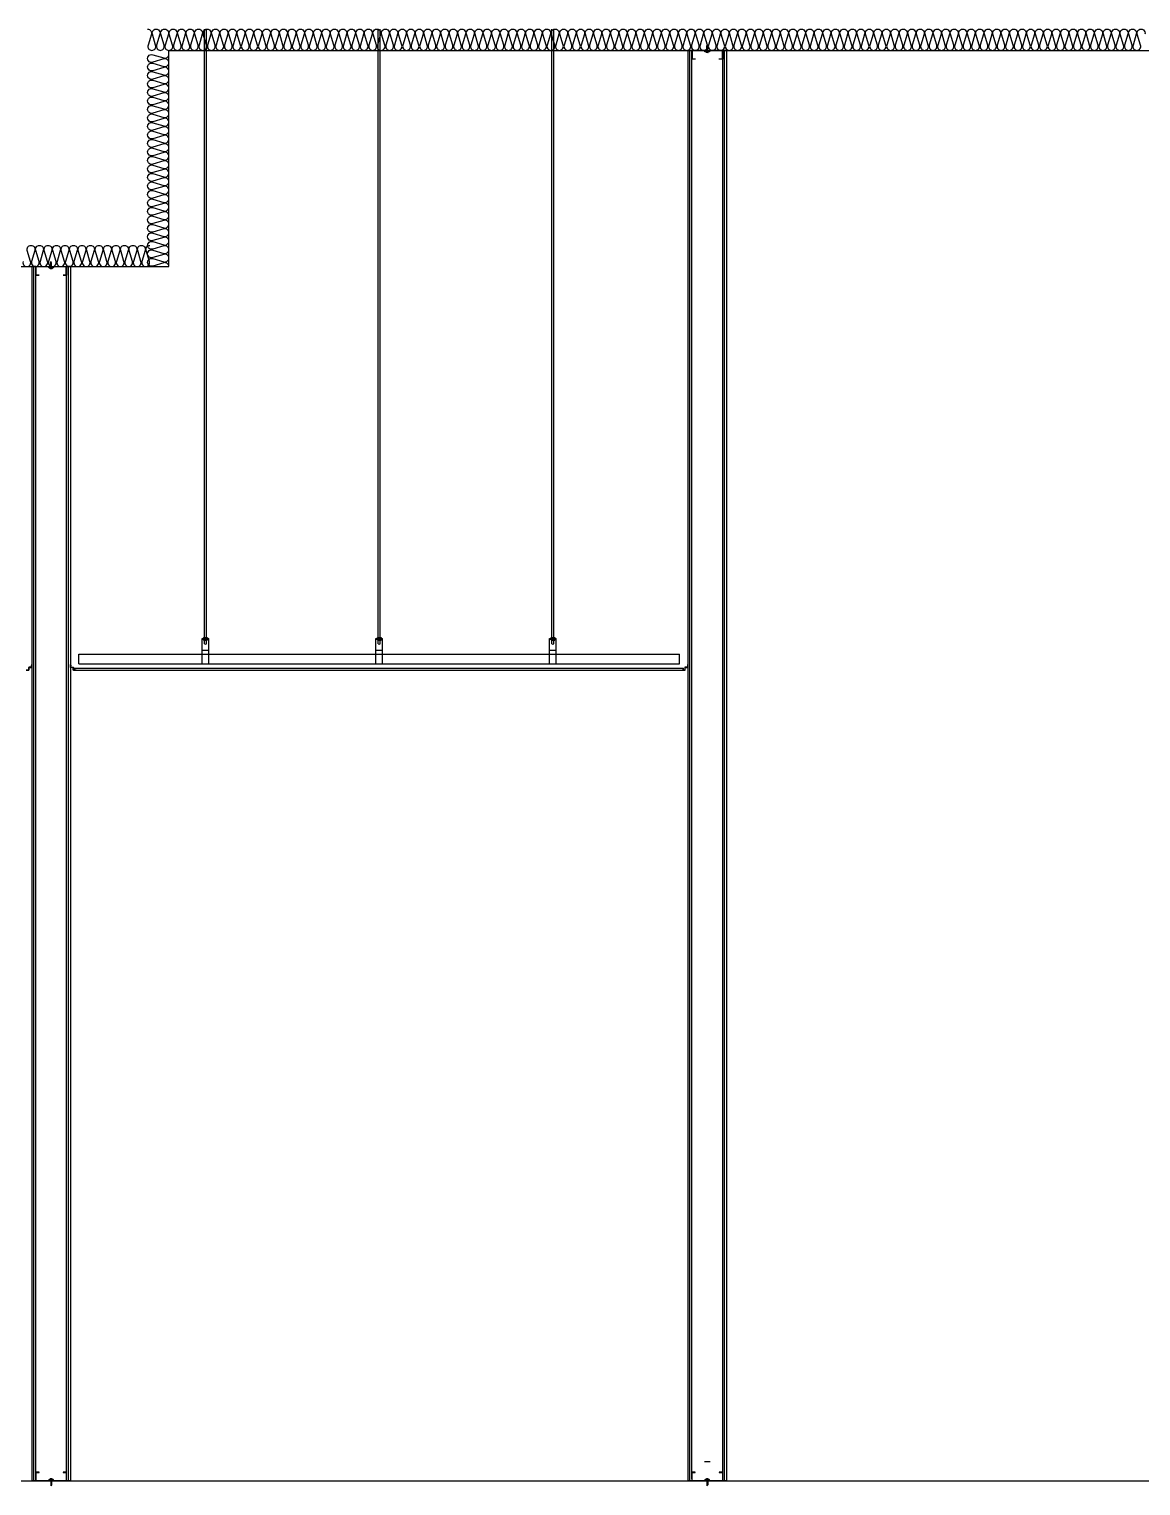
# Model space of a CAD drawing. Header units: millimetres. Extents: x 19868 to 801382, y -4805 to 85279.
# Drawn here: x 769274 to 775035, y 67153 to 74699 of the extents above; entities that cross this region are included whole.
import ezdxf

# ---------------------------------------------------------------- set-up
doc = ezdxf.new("R2010")
doc.units = ezdxf.units.MM
doc.header["$LTSCALE"] = 250
for name, color, linetype in [('8입면선', 8, 'Continuous'), ('A-CEIL', 8, 'Continuous'), ('A-CEIL_EL', 8, 'Continuous'), ('A-FIN', 6, 'Continuous'), ('A-WALL-D', 7, 'Continuous'), ('GAGAM-DT', 7, 'Continuous'), ('ISL', 251, 'Continuous'), ('MO-S', 3, 'Continuous'), ('입면', 7, 'Continuous')]:
    doc.layers.add(name, color=color, linetype=linetype)
doc.layers.add('CK', color=221, linetype='Continuous', plot=False)

# ---------------------------------------------------------------- blocks, each defined once
blk = doc.blocks.new('*U115')
at = {"layer": '8입면선', "color": 8}
for p, q in [((3316397.6, 472011.4), (3316397.6, 478301.4)), ((3316577.6, 472011.4), (3316577.6, 478301.4))]:
    blk.add_line(p, q, dxfattribs=at)
at = {"layer": 'A-WALL-D'}
for p, q in [((3316387.6, 478301.4), (3316387.6, 472011.4)), ((3316407.6, 478301.4), (3316387.6, 478301.4)), ((3316407.6, 472021.4), (3316407.6, 478301.4)), ((3316567.6, 472021.4), (3316567.6, 478301.4)), ((3316587.6, 478301.4), (3316567.6, 478301.4)), ((3316587.6, 478301.4), (3316587.6, 472011.4)), ((3316407.6, 472011.4), (3316387.6, 472011.4)), ((3316587.6, 472011.4), (3316567.6, 472011.4))]:
    blk.add_line(p, q, dxfattribs=at)
at = {"layer": 'CK', "linetype": 'Continuous'}
blk.add_line((3316472.9, 472011.4), (3316502.3, 472011.4), dxfattribs=at)
at = {"layer": 'GAGAM-DT', "color": 8}
for p, q in [((3316485.3, 478295.6), (3316485.3, 478327)), ((3316490.3, 478321.5), (3316485.3, 478327)), ((3316490.3, 478295.6), (3316490.3, 478321.5)), ((3316492.7, 478295.6), (3316482.8, 478295.6)), ((3316482.8, 478295.6), (3316482.8, 478292.1)), ((3316491.2, 478290.6), (3316484.3, 478290.6)), ((3316485.3, 478295.6), (3316485.3, 478290.6)), ((3316490.3, 478295.6), (3316490.3, 478290.6)), ((3316492.7, 478295.6), (3316492.7, 478292.1)), ((3316482.8, 472017.2), (3316482.8, 472020.7)), ((3316492.7, 472017.2), (3316482.8, 472017.2)), ((3316491.2, 472022.2), (3316484.3, 472022.2)), ((3316485.3, 472017.2), (3316485.3, 472022.2)), ((3316485.3, 472017.2), (3316485.3, 471985.8)), ((3316490.3, 471991.3), (3316485.3, 471985.8)), ((3316490.3, 472017.2), (3316490.3, 472022.2)), ((3316490.3, 472017.2), (3316490.3, 471991.3)), ((3316492.7, 472017.2), (3316492.7, 472020.7))]:
    blk.add_line(p, q, dxfattribs=at)
for centre, start, end in [((3316484.3, 478292.1), 180, 270), ((3316491.2, 478292.1), 270, 0), ((3316484.3, 472020.7), 90, 180), ((3316491.2, 472020.7), 0, 90)]:
    blk.add_arc(centre, 1.51, start, end, dxfattribs=at)
at = {"layer": '입면', "color": 6}
for p, q in [((3316407.6, 478256.4), (3316407.6, 478301.4)), ((3316407.6, 478301.4), (3316472.9, 478301.4)), ((3316425.4, 478256.4), (3316407.6, 478256.4)), ((3316472.4, 478300.2), (3316408.8, 478300.2)), ((3316408.8, 478300.2), (3316408.8, 478257.6)), ((3316408.8, 478257.6), (3316425.4, 478257.6)), ((3316425.4, 478257.6), (3316425.4, 478256.4)), ((3316477.4, 478294.4), (3316472.4, 478300.2)), ((3316472.9, 478301.4), (3316477.9, 478295.6)), ((3316497.8, 478294.4), (3316477.4, 478294.4)), ((3316477.9, 478295.6), (3316497.3, 478295.6)), ((3316497.3, 478295.6), (3316502.3, 478301.4)), ((3316502.8, 478300.2), (3316497.8, 478294.4)), ((3316502.3, 478301.4), (3316567.6, 478301.4)), ((3316566.4, 478300.2), (3316502.8, 478300.2)), ((3316549.8, 478256.4), (3316549.8, 478257.6)), ((3316549.8, 478257.6), (3316566.4, 478257.6)), ((3316567.6, 478256.4), (3316549.8, 478256.4)), ((3316566.4, 478257.6), (3316566.4, 478300.2)), ((3316567.6, 478301.4), (3316567.6, 478256.4)), ((3316425.4, 472056.4), (3316407.6, 472056.4)), ((3316407.6, 472056.4), (3316407.6, 472011.4)), ((3316408.8, 472012.6), (3316408.8, 472055.2)), ((3316408.8, 472055.2), (3316425.4, 472055.2)), ((3316425.4, 472055.2), (3316425.4, 472056.4)), ((3316567.6, 472056.4), (3316549.8, 472056.4)), ((3316549.8, 472056.4), (3316549.8, 472055.2)), ((3316549.8, 472055.2), (3316566.4, 472055.2)), ((3316566.4, 472055.2), (3316566.4, 472012.6)), ((3316567.6, 472011.4), (3316567.6, 472056.4)), ((3316407.6, 472011.4), (3316472.9, 472011.4)), ((3316472.4, 472012.6), (3316408.8, 472012.6)), ((3316477.4, 472018.5), (3316472.4, 472012.6)), ((3316472.9, 472011.4), (3316477.9, 472017.3)), ((3316497.8, 472018.5), (3316477.4, 472018.5)), ((3316477.9, 472017.3), (3316497.3, 472017.3)), ((3316497.3, 472017.3), (3316502.3, 472011.4)), ((3316502.8, 472012.6), (3316497.8, 472018.5)), ((3316502.3, 472011.4), (3316567.6, 472011.4)), ((3316566.4, 472012.6), (3316502.8, 472012.6))]:
    blk.add_line(p, q, dxfattribs=at)
blk = doc.blocks.new('*U175')
at = {"layer": '8입면선', "color": 8}
for p, q in [((3316397.6, 471911.4), (3316397.6, 479321.4)), ((3316577.6, 471911.4), (3316577.6, 479321.4))]:
    blk.add_line(p, q, dxfattribs=at)
at = {"layer": 'A-WALL-D'}
for p, q in [((3316387.6, 479321.4), (3316387.6, 471911.4)), ((3316407.6, 479321.4), (3316387.6, 479321.4)), ((3316407.6, 471921.4), (3316407.6, 479321.4)), ((3316567.6, 471921.4), (3316567.6, 479321.4)), ((3316587.6, 479321.4), (3316567.6, 479321.4)), ((3316587.6, 479321.4), (3316587.6, 471911.4)), ((3316407.6, 471911.4), (3316387.6, 471911.4)), ((3316587.6, 471911.4), (3316567.6, 471911.4))]:
    blk.add_line(p, q, dxfattribs=at)
at = {"layer": 'CK', "linetype": 'Continuous'}
blk.add_line((3316472.9, 472011.4), (3316502.3, 472011.4), dxfattribs=at)
at = {"layer": 'GAGAM-DT', "color": 8}
for p, q in [((3316492.7, 479315.6), (3316482.8, 479315.6)), ((3316482.8, 479315.6), (3316482.8, 479312.1)), ((3316491.2, 479310.6), (3316484.3, 479310.6)), ((3316485.3, 479315.6), (3316485.3, 479347)), ((3316490.3, 479341.5), (3316485.3, 479347)), ((3316485.3, 479315.6), (3316485.3, 479310.6)), ((3316490.3, 479315.6), (3316490.3, 479341.5)), ((3316490.3, 479315.6), (3316490.3, 479310.6)), ((3316492.7, 479315.6), (3316492.7, 479312.1)), ((3316482.8, 471917.3), (3316482.8, 471920.7)), ((3316492.7, 471917.3), (3316482.8, 471917.3)), ((3316491.2, 471922.3), (3316484.3, 471922.3)), ((3316485.3, 471917.3), (3316485.3, 471922.3)), ((3316485.3, 471917.3), (3316485.3, 471885.8)), ((3316490.3, 471917.3), (3316490.3, 471922.3)), ((3316490.3, 471917.3), (3316490.3, 471891.3)), ((3316492.7, 471917.3), (3316492.7, 471920.7)), ((3316490.3, 471891.3), (3316485.3, 471885.8))]:
    blk.add_line(p, q, dxfattribs=at)
for centre, start, end in [((3316484.3, 479312.1), 180, 270), ((3316491.2, 479312.1), 270, 0), ((3316484.3, 471920.7), 90, 180), ((3316491.2, 471920.7), 0, 90)]:
    blk.add_arc(centre, 1.51, start, end, dxfattribs=at)
at = {"layer": '입면', "color": 6}
for p, q in [((3316407.6, 479276.4), (3316407.6, 479321.4)), ((3316407.6, 479321.4), (3316472.9, 479321.4)), ((3316472.4, 479320.2), (3316408.8, 479320.2)), ((3316408.8, 479320.2), (3316408.8, 479277.6)), ((3316477.4, 479314.4), (3316472.4, 479320.2)), ((3316472.9, 479321.4), (3316477.9, 479315.6)), ((3316497.8, 479314.4), (3316477.4, 479314.4)), ((3316477.9, 479315.6), (3316497.3, 479315.6)), ((3316497.3, 479315.6), (3316502.3, 479321.4)), ((3316502.8, 479320.2), (3316497.8, 479314.4)), ((3316502.3, 479321.4), (3316567.6, 479321.4)), ((3316566.4, 479320.2), (3316502.8, 479320.2)), ((3316566.4, 479277.6), (3316566.4, 479320.2)), ((3316567.6, 479321.4), (3316567.6, 479276.4)), ((3316425.4, 479276.4), (3316407.6, 479276.4)), ((3316408.8, 479277.6), (3316425.4, 479277.6)), ((3316425.4, 479277.6), (3316425.4, 479276.4)), ((3316549.8, 479276.4), (3316549.8, 479277.6)), ((3316549.8, 479277.6), (3316566.4, 479277.6)), ((3316567.6, 479276.4), (3316549.8, 479276.4)), ((3316425.4, 471956.4), (3316407.6, 471956.4)), ((3316407.6, 471956.4), (3316407.6, 471911.4)), ((3316407.6, 471911.4), (3316472.9, 471911.4)), ((3316408.8, 471912.6), (3316408.8, 471955.2)), ((3316408.8, 471955.2), (3316425.4, 471955.2)), ((3316472.4, 471912.6), (3316408.8, 471912.6)), ((3316425.4, 471955.2), (3316425.4, 471956.4)), ((3316477.4, 471918.5), (3316472.4, 471912.6)), ((3316472.9, 471911.4), (3316477.9, 471917.3)), ((3316497.8, 471918.5), (3316477.4, 471918.5)), ((3316477.9, 471917.3), (3316497.3, 471917.3)), ((3316497.3, 471917.3), (3316502.3, 471911.4)), ((3316502.8, 471912.6), (3316497.8, 471918.5)), ((3316502.3, 471911.4), (3316567.6, 471911.4)), ((3316566.4, 471912.6), (3316502.8, 471912.6)), ((3316567.6, 471956.4), (3316549.8, 471956.4)), ((3316549.8, 471956.4), (3316549.8, 471955.2)), ((3316549.8, 471955.2), (3316566.4, 471955.2)), ((3316566.4, 471955.2), (3316566.4, 471912.6)), ((3316567.6, 471911.4), (3316567.6, 471956.4))]:
    blk.add_line(p, q, dxfattribs=at)

msp = doc.modelspace()

# ---------------------------------------------------------------- linework, layer by layer
at = {"layer": 'A-CEIL'}
for p, q in [((769511.3, 71388.9, 0), (772665.1, 71388.9, 0)), ((769511.3, 71378.9, 0), (772665.1, 71378.9, 0))]:
    msp.add_line(p, q, dxfattribs=at)
at = {"layer": 'A-CEIL_EL'}
for p, q in [((770183.7, 71514.7, 0), (770183.7, 74698.9, 0)), ((770192.7, 71514.7, 0), (770192.7, 74698.9, 0)), ((771083.7, 71514.7, 0), (771083.7, 74698.9, 0)), ((771092.7, 71514.7, 0), (771092.7, 74698.9, 0)), ((771983.7, 71514.7, 0), (771983.7, 74698.9, 0)), ((771992.7, 71514.7, 0), (771992.7, 74698.9, 0)), ((770170.7, 71410.7, 0), (770170.7, 71541.9, 0)), ((770170.7, 71541.9, 0), (770205.7, 71541.9, 0)), ((770170.7, 71540.7, 0), (770205.7, 71540.7, 0)), ((770174.7, 71543.4, 0), (770201.7, 71543.4, 0)), ((770174.7, 71543.4, 0), (770174.7, 71541.9, 0)), ((770174.7, 71540.7, 0), (770174.7, 71539.2, 0)), ((770174.7, 71539.2, 0), (770201.7, 71539.2, 0)), ((770178.7, 71548.4, 0), (770197.7, 71548.4, 0)), ((770178.7, 71548.4, 0), (770178.7, 71543.4, 0)), ((770178.7, 71539.2, 0), (770178.7, 71534.2, 0)), ((770178.7, 71534.2, 0), (770197.7, 71534.2, 0)), ((770183.7, 71514.7, 0), (770183.7, 71534.2, 0)), ((770192.7, 71514.7, 0), (770192.7, 71534.2, 0)), ((770197.7, 71548.4, 0), (770197.7, 71543.4, 0)), ((770197.7, 71539.2, 0), (770197.7, 71534.2, 0)), ((770201.7, 71543.4, 0), (770201.7, 71541.9, 0)), ((770201.7, 71540.7, 0), (770201.7, 71539.2, 0)), ((770205.7, 71410.7, 0), (770205.7, 71541.9, 0)), ((771070.7, 71410.7, 0), (771070.7, 71541.9, 0)), ((771070.7, 71541.9, 0), (771105.7, 71541.9, 0)), ((771070.7, 71540.7, 0), (771105.7, 71540.7, 0)), ((771074.7, 71543.4, 0), (771101.7, 71543.4, 0)), ((771074.7, 71543.4, 0), (771074.7, 71541.9, 0)), ((771074.7, 71540.7, 0), (771074.7, 71539.2, 0)), ((771074.7, 71539.2, 0), (771101.7, 71539.2, 0)), ((771078.7, 71548.4, 0), (771097.7, 71548.4, 0)), ((771078.7, 71548.4, 0), (771078.7, 71543.4, 0)), ((771078.7, 71539.2, 0), (771078.7, 71534.2, 0)), ((771078.7, 71534.2, 0), (771097.7, 71534.2, 0)), ((771083.7, 71514.7, 0), (771083.7, 71534.2, 0)), ((771092.7, 71514.7, 0), (771092.7, 71534.2, 0)), ((771097.7, 71548.4, 0), (771097.7, 71543.4, 0)), ((771097.7, 71539.2, 0), (771097.7, 71534.2, 0)), ((771101.7, 71543.4, 0), (771101.7, 71541.9, 0)), ((771101.7, 71540.7, 0), (771101.7, 71539.2, 0)), ((771105.7, 71410.7, 0), (771105.7, 71541.9, 0)), ((771970.7, 71410.7, 0), (771970.7, 71541.9, 0)), ((771970.7, 71541.9, 0), (772005.7, 71541.9, 0)), ((771970.7, 71540.7, 0), (772005.7, 71540.7, 0)), ((771974.7, 71543.4, 0), (772001.7, 71543.4, 0)), ((771974.7, 71543.4, 0), (771974.7, 71541.9, 0)), ((771974.7, 71540.7, 0), (771974.7, 71539.2, 0)), ((771974.7, 71539.2, 0), (772001.7, 71539.2, 0)), ((771978.7, 71548.4, 0), (771997.7, 71548.4, 0)), ((771978.7, 71548.4, 0), (771978.7, 71543.4, 0)), ((771978.7, 71539.2, 0), (771978.7, 71534.2, 0)), ((771978.7, 71534.2, 0), (771997.7, 71534.2, 0)), ((771983.7, 71514.7, 0), (771983.7, 71534.2, 0)), ((771992.7, 71514.7, 0), (771992.7, 71534.2, 0)), ((771997.7, 71548.4, 0), (771997.7, 71543.4, 0)), ((771997.7, 71539.2, 0), (771997.7, 71534.2, 0)), ((772001.7, 71543.4, 0), (772001.7, 71541.9, 0)), ((772001.7, 71540.7, 0), (772001.7, 71539.2, 0)), ((772005.7, 71410.7, 0), (772005.7, 71541.9, 0)), ((769531.2, 71461.9), (772645.2, 71461.9)), ((769531.2, 71411.9), (769531.2, 71461.9)), ((770170.7, 71482.4, 0), (770205.7, 71482.4, 0)), ((770170.7, 71461.9, 0), (770205.7, 71461.9, 0)), ((771070.7, 71482.4, 0), (771105.7, 71482.4, 0)), ((771070.7, 71461.9, 0), (771105.7, 71461.9, 0)), ((771970.7, 71482.4, 0), (772005.7, 71482.4, 0)), ((771970.7, 71461.9, 0), (772005.7, 71461.9, 0)), ((772645.2, 71411.9), (772645.2, 71461.9)), ((769531.2, 71411.9), (772645.2, 71411.9)), ((770170.7, 71411.9, 0), (770205.7, 71411.9, 0)), ((770170.7, 71410.7, 0), (770205.7, 71410.7, 0)), ((771070.7, 71411.9, 0), (771105.7, 71411.9, 0)), ((771070.7, 71410.7, 0), (771105.7, 71410.7, 0)), ((771970.7, 71411.9, 0), (772005.7, 71411.9, 0)), ((771970.7, 71410.7, 0), (772005.7, 71410.7, 0))]:
    msp.add_line(p, q, dxfattribs=at)
for centre in [(770188.2, 71526.3, 0), (771088.2, 71526.3, 0), (771988.2, 71526.3, 0)]:
    msp.add_arc(centre, 12.4, 248.71498, 291.28502, dxfattribs=at)
at = {"layer": 'A-FIN'}
msp.add_line((753988.2, 67178.9), (784788.2, 67178.9), dxfattribs=at)
at = {"layer": 'ISL'}
for p, q in [((769511.3, 71378.9), (769511.3, 71388.9)), ((772665.1, 71378.9), (772665.1, 71388.9))]:
    msp.add_line(p, q, dxfattribs=at)
for points in [[(769888.2, 74698.9, -0.509039), (769907.7, 74672.3), (769890.8, 74615.6, 0.509267), (769910.2, 74588.9, 0.509267), (769929.7, 74615.6), (769912.8, 74672.3, -1.372593), (769951.7, 74672.3), (769934.8, 74615.6, 0.509267), (769954.2, 74588.9, 0.509267), (769973.7, 74615.6), (769956.8, 74672.3, -1.372593), (769995.7, 74672.3), (769978.8, 74615.6, 0.509267), (769998.2, 74588.9, 0.509267), (770017.7, 74615.6), (770000.8, 74672.3, -1.372593), (770039.7, 74672.3), (770022.8, 74615.6, 0.509267), (770042.2, 74588.9, 0.509267), (770061.7, 74615.6), (770044.8, 74672.3, -1.372593), (770083.7, 74672.3), (770066.8, 74615.6, 0.509267), (770086.2, 74588.9, 0.509267), (770105.7, 74615.6), (770088.8, 74672.3, -1.372593), (770127.7, 74672.3), (770110.8, 74615.6, 0.509267), (770130.2, 74588.9, 0.509267), (770149.7, 74615.6), (770132.8, 74672.3, -1.372593), (770171.7, 74672.3), (770154.8, 74615.6, 0.509267), (770174.2, 74588.9, 0.509267), (770193.7, 74615.6), (770176.8, 74672.3, -1.372593), (770215.7, 74672.3), (770198.8, 74615.6, 0.509267), (770218.2, 74588.9, 0.509267), (770237.7, 74615.6), (770220.8, 74672.3, -1.372593), (770259.7, 74672.3), (770242.8, 74615.6, 0.509267), (770262.2, 74588.9, 0.509267), (770281.7, 74615.6), (770264.8, 74672.3, -1.372593), (770303.7, 74672.3), (770286.8, 74615.6, 0.509267), (770306.2, 74588.9, 0.509267), (770325.7, 74615.6), (770308.8, 74672.3, -1.372593), (770347.7, 74672.3), (770330.8, 74615.6, 0.509267), (770350.2, 74588.9, 0.509267), (770369.7, 74615.6), (770352.8, 74672.3, -1.372593), (770391.7, 74672.3), (770374.8, 74615.6, 0.509267), (770394.2, 74588.9, 0.509267), (770413.7, 74615.6), (770396.8, 74672.3, -1.372593), (770435.7, 74672.3), (770418.8, 74615.6, 0.509267), (770438.2, 74588.9, 0.509267), (770457.7, 74615.6), (770440.8, 74672.3, -1.372593), (770479.7, 74672.3), (770462.8, 74615.6, 0.509267), (770482.2, 74588.9, 0.509267), (770501.7, 74615.6), (770484.8, 74672.3, -1.372593), (770523.7, 74672.3), (770506.8, 74615.6, 0.509267), (770526.2, 74588.9, 0.509267), (770545.7, 74615.6), (770528.8, 74672.3, -1.372593), (770567.7, 74672.3), (770550.8, 74615.6, 0.509267), (770570.2, 74588.9, 0.509267), (770589.7, 74615.6), (770572.8, 74672.3, -1.372593), (770611.7, 74672.3), (770594.8, 74615.6, 0.509267), (770614.2, 74588.9, 0.509267), (770633.7, 74615.6), (770616.8, 74672.3, -1.372593), (770655.7, 74672.3), (770638.8, 74615.6, 0.509267), (770658.2, 74588.9, 0.509267), (770677.7, 74615.6), (770660.8, 74672.3, -1.372593), (770699.7, 74672.3), (770682.8, 74615.6, 0.509267), (770702.2, 74588.9, 0.509267), (770721.7, 74615.6), (770704.8, 74672.3, -1.372593), (770743.7, 74672.3), (770726.8, 74615.6, 0.509267), (770746.2, 74588.9, 0.509267), (770765.7, 74615.6), (770748.8, 74672.3, -1.372593), (770787.7, 74672.3), (770770.8, 74615.6, 0.509267), (770790.2, 74588.9, 0.509267), (770809.7, 74615.6), (770792.8, 74672.3, -1.372593), (770831.7, 74672.3), (770814.8, 74615.6, 0.509267), (770834.2, 74588.9, 0.509267), (770853.7, 74615.6), (770836.8, 74672.3, -1.372593), (770875.7, 74672.3), (770858.8, 74615.6, 0.509267), (770878.2, 74588.9, 0.509267), (770897.7, 74615.6), (770880.8, 74672.3, -1.372593), (770919.7, 74672.3), (770902.8, 74615.6, 0.509267), (770922.2, 74588.9, 0.509267), (770941.7, 74615.6), (770924.8, 74672.3, -1.372593), (770963.7, 74672.3), (770946.8, 74615.6, 0.509267), (770966.2, 74588.9, 0.509267), (770985.7, 74615.6), (770968.8, 74672.3, -1.372593), (771007.7, 74672.3), (770990.8, 74615.6, 0.509267), (771010.2, 74588.9, 0.509267), (771029.7, 74615.6), (771012.8, 74672.3, -1.372593), (771051.7, 74672.3), (771034.8, 74615.6, 0.509267), (771054.2, 74588.9, 0.509267), (771073.7, 74615.6), (771056.8, 74672.3, -1.372593), (771095.7, 74672.3), (771078.8, 74615.6, 0.509267), (771098.2, 74588.9, 0.509267), (771117.7, 74615.6), (771100.8, 74672.3, -1.372593), (771139.7, 74672.3), (771122.8, 74615.6, 0.509267), (771142.2, 74588.9, 0.509267), (771161.7, 74615.6), (771144.8, 74672.3, -1.372593), (771183.7, 74672.3), (771166.8, 74615.6, 0.509267), (771186.2, 74588.9, 0.509267), (771205.7, 74615.6), (771188.8, 74672.3, -1.372593), (771227.7, 74672.3), (771210.8, 74615.6, 0.509267), (771230.2, 74588.9, 0.509267), (771249.7, 74615.6), (771232.8, 74672.3, -1.372593), (771271.7, 74672.3), (771254.8, 74615.6, 0.509267), (771274.2, 74588.9, 0.509267), (771293.7, 74615.6), (771276.8, 74672.3, -1.372593), (771315.7, 74672.3), (771298.8, 74615.6, 0.509267), (771318.2, 74588.9, 0.509267), (771337.7, 74615.6), (771320.8, 74672.3, -1.372593), (771359.7, 74672.3), (771342.8, 74615.6, 0.509267), (771362.2, 74588.9, 0.509267), (771381.7, 74615.6), (771364.8, 74672.3, -1.372593), (771403.7, 74672.3), (771386.8, 74615.6, 0.509267), (771406.2, 74588.9, 0.509267), (771425.7, 74615.6), (771408.8, 74672.3, -1.372593), (771447.7, 74672.3), (771430.8, 74615.6, 0.509267), (771450.2, 74588.9, 0.509267), (771469.7, 74615.6), (771452.8, 74672.3, -1.372593), (771491.7, 74672.3), (771474.8, 74615.6, 0.509267), (771494.2, 74588.9, 0.509267), (771513.7, 74615.6), (771496.8, 74672.3, -1.372593), (771535.7, 74672.3), (771518.8, 74615.6, 0.509267), (771538.2, 74588.9, 0.509267), (771557.7, 74615.6), (771540.8, 74672.3, -1.372593), (771579.7, 74672.3), (771562.8, 74615.6, 0.509267), (771582.2, 74588.9, 0.509267), (771601.7, 74615.6), (771584.8, 74672.3, -1.372593), (771623.7, 74672.3), (771606.8, 74615.6, 0.509267), (771626.2, 74588.9, 0.509267), (771645.7, 74615.6), (771628.8, 74672.3, -1.372593), (771667.7, 74672.3), (771650.8, 74615.6, 0.509267), (771670.2, 74588.9, 0.509267), (771689.7, 74615.6), (771672.8, 74672.3, -1.372593), (771711.7, 74672.3), (771694.8, 74615.6, 0.509267), (771714.2, 74588.9, 0.509267), (771733.7, 74615.6), (771716.8, 74672.3, -1.372593), (771755.7, 74672.3), (771738.8, 74615.6, 0.509267), (771758.2, 74588.9, 0.509267), (771777.7, 74615.6), (771760.8, 74672.3, -1.372593), (771799.7, 74672.3), (771782.8, 74615.6, 0.509267), (771802.2, 74588.9, 0.509267), (771821.7, 74615.6), (771804.8, 74672.3, -1.372593), (771843.7, 74672.3), (771826.8, 74615.6, 0.509267), (771846.2, 74588.9, 0.509267), (771865.7, 74615.6), (771848.8, 74672.3, -1.372593), (771887.7, 74672.3), (771870.8, 74615.6, 0.509267), (771890.2, 74588.9, 0.509267), (771909.7, 74615.6), (771892.8, 74672.3, -1.372593), (771931.7, 74672.3), (771914.8, 74615.6, 0.509267), (771934.2, 74588.9, 0.509267), (771953.7, 74615.6), (771936.8, 74672.3, -1.372593), (771975.7, 74672.3), (771958.8, 74615.6, 0.509267), (771978.2, 74588.9, 0.509267), (771997.7, 74615.6), (771980.8, 74672.3, -1.372593), (772019.7, 74672.3), (772002.8, 74615.6, 0.509267), (772022.2, 74588.9, 0.509267), (772041.7, 74615.6), (772024.8, 74672.3, -1.372593), (772063.7, 74672.3), (772046.8, 74615.6, 0.509267), (772066.2, 74588.9, 0.509267), (772085.7, 74615.6), (772068.8, 74672.3, -1.372593), (772107.7, 74672.3), (772090.8, 74615.6, 0.509267), (772110.2, 74588.9, 0.509267), (772129.7, 74615.6), (772112.8, 74672.3, -1.372593), (772151.7, 74672.3), (772134.8, 74615.6, 0.509267), (772154.2, 74588.9, 0.509267), (772173.7, 74615.6), (772156.8, 74672.3, -1.372593), (772195.7, 74672.3), (772178.8, 74615.6, 0.509267), (772198.2, 74588.9, 0.509267), (772217.7, 74615.6), (772200.8, 74672.3, -1.372593), (772239.7, 74672.3), (772222.8, 74615.6, 0.509267), (772242.2, 74588.9, 0.509267), (772261.7, 74615.6), (772244.8, 74672.3, -1.372593), (772283.7, 74672.3), (772266.8, 74615.6, 0.509267), (772286.2, 74588.9, 0.509267), (772305.7, 74615.6), (772288.8, 74672.3, -1.372593), (772327.7, 74672.3), (772310.8, 74615.6, 0.509267), (772330.2, 74588.9, 0.509267), (772349.7, 74615.6), (772332.8, 74672.3, -1.372593), (772371.7, 74672.3), (772354.8, 74615.6, 0.509267), (772374.2, 74588.9, 0.509267), (772393.7, 74615.6), (772376.8, 74672.3, -1.372593), (772415.7, 74672.3), (772398.8, 74615.6, 0.509267), (772418.2, 74588.9, 0.509267), (772437.7, 74615.6), (772420.8, 74672.3, -1.372593), (772459.7, 74672.3), (772442.8, 74615.6, 0.509267), (772462.2, 74588.9, 0.509267), (772481.7, 74615.6), (772464.8, 74672.3, -1.372593), (772503.7, 74672.3), (772486.8, 74615.6, 0.509267), (772506.2, 74588.9, 0.509267), (772525.7, 74615.6), (772508.8, 74672.3, -1.372593), (772547.7, 74672.3), (772530.8, 74615.6, 0.509267), (772550.2, 74588.9, 0.509267), (772569.7, 74615.6), (772552.8, 74672.3, -1.372593), (772591.7, 74672.3), (772574.8, 74615.6, 0.509267), (772594.2, 74588.9, 0.509267), (772613.7, 74615.6), (772596.8, 74672.3, -1.372593), (772635.7, 74672.3), (772618.8, 74615.6, 0.509267), (772638.2, 74588.9, 0.509267), (772657.7, 74615.6), (772640.8, 74672.3, -1.372593), (772679.7, 74672.3), (772662.8, 74615.6, 0.509267), (772682.2, 74588.9, 0.509267), (772701.7, 74615.6), (772684.8, 74672.3, -1.372593), (772723.7, 74672.3), (772706.8, 74615.6, 0.509267), (772726.2, 74588.9, 0.509267), (772745.7, 74615.6), (772728.8, 74672.3, -1.372593), (772767.7, 74672.3), (772750.8, 74615.6, 0.509267), (772770.2, 74588.9, 0.509267), (772789.7, 74615.6), (772772.8, 74672.3, -1.372593), (772811.7, 74672.3), (772794.8, 74615.6, 0.509267), (772814.2, 74588.9, 0.509267), (772833.7, 74615.6), (772816.8, 74672.3, -1.372593), (772855.7, 74672.3), (772838.8, 74615.6, 0.509267), (772858.2, 74588.9, 0.509267), (772877.7, 74615.6), (772860.8, 74672.3, -1.372593), (772899.7, 74672.3), (772882.8, 74615.6, 0.509267), (772902.2, 74588.9, 0.509267), (772921.7, 74615.6), (772904.8, 74672.3, -1.372593), (772943.7, 74672.3), (772926.8, 74615.6, 0.509267), (772946.2, 74588.9, 0.509267), (772965.7, 74615.6), (772948.8, 74672.3, -1.372593), (772987.7, 74672.3), (772970.8, 74615.6, 0.509267), (772990.2, 74588.9, 0.509267), (773009.7, 74615.6), (772992.8, 74672.3, -1.372593), (773031.7, 74672.3), (773014.8, 74615.6, 0.509267), (773034.2, 74588.9, 0.509267), (773053.7, 74615.6), (773036.8, 74672.3, -1.372593), (773075.7, 74672.3), (773058.8, 74615.6, 0.509267), (773078.2, 74588.9, 0.509267), (773097.7, 74615.6), (773080.8, 74672.3, -1.372593), (773119.7, 74672.3), (773102.8, 74615.6, 0.509267), (773122.2, 74588.9, 0.509267), (773141.7, 74615.6), (773124.8, 74672.3, -1.372593), (773163.7, 74672.3), (773146.8, 74615.6, 0.509267), (773166.2, 74588.9, 0.509267), (773185.7, 74615.6), (773168.8, 74672.3, -1.372593), (773207.7, 74672.3), (773190.8, 74615.6, 0.509267), (773210.2, 74588.9, 0.509267), (773229.7, 74615.6), (773212.8, 74672.3, -1.372593), (773251.7, 74672.3), (773234.8, 74615.6, 0.509267), (773254.2, 74588.9, 0.509267), (773273.7, 74615.6), (773256.8, 74672.3, -1.372593), (773295.7, 74672.3), (773278.8, 74615.6, 0.509267), (773298.2, 74588.9, 0.509267), (773317.7, 74615.6), (773300.8, 74672.3, -1.372593), (773339.7, 74672.3), (773322.8, 74615.6, 0.509267), (773342.2, 74588.9, 0.509267), (773361.7, 74615.6), (773344.8, 74672.3, -1.372593), (773383.7, 74672.3), (773366.8, 74615.6, 0.509267), (773386.2, 74588.9, 0.509267), (773405.7, 74615.6), (773388.8, 74672.3, -1.372593), (773427.7, 74672.3), (773410.8, 74615.6, 0.509267), (773430.2, 74588.9, 0.509267), (773449.7, 74615.6), (773432.8, 74672.3, -1.372593), (773471.7, 74672.3), (773454.8, 74615.6, 0.509267), (773474.2, 74588.9, 0.509267), (773493.7, 74615.6), (773476.8, 74672.3, -1.372593), (773515.7, 74672.3), (773498.8, 74615.6, 0.509267), (773518.2, 74588.9, 0.509267), (773537.7, 74615.6), (773520.8, 74672.3, -1.372593), (773559.7, 74672.3), (773542.8, 74615.6, 0.509267), (773562.2, 74588.9, 0.509267), (773581.7, 74615.6), (773564.8, 74672.3, -1.372593), (773603.7, 74672.3), (773586.8, 74615.6, 0.509267), (773606.2, 74588.9, 0.509267), (773625.7, 74615.6), (773608.8, 74672.3, -1.372593), (773647.7, 74672.3), (773630.8, 74615.6, 0.509267), (773650.2, 74588.9, 0.509267), (773669.7, 74615.6), (773652.8, 74672.3, -1.372593), (773691.7, 74672.3), (773674.8, 74615.6, 0.509267), (773694.2, 74588.9, 0.509267), (773713.7, 74615.6), (773696.8, 74672.3, -1.372593), (773735.7, 74672.3), (773718.8, 74615.6, 0.509267), (773738.2, 74588.9, 0.509267), (773757.7, 74615.6), (773740.8, 74672.3, -1.372593), (773779.7, 74672.3), (773762.8, 74615.6, 0.509267), (773782.2, 74588.9, 0.509267), (773801.7, 74615.6), (773784.8, 74672.3, -1.372593), (773823.7, 74672.3), (773806.8, 74615.6, 0.509267), (773826.2, 74588.9, 0.509267), (773845.7, 74615.6), (773828.8, 74672.3, -1.372593), (773867.7, 74672.3), (773850.8, 74615.6, 0.509267), (773870.2, 74588.9, 0.509267), (773889.7, 74615.6), (773872.8, 74672.3, -1.372593), (773911.7, 74672.3), (773894.8, 74615.6, 0.509267), (773914.2, 74588.9, 0.509267), (773933.7, 74615.6), (773916.8, 74672.3, -1.372593), (773955.7, 74672.3), (773938.8, 74615.6, 0.509267), (773958.2, 74588.9, 0.509267), (773977.7, 74615.6), (773960.8, 74672.3, -1.372593), (773999.7, 74672.3), (773982.8, 74615.6, 0.509267), (774002.2, 74588.9, 0.509267), (774021.7, 74615.6), (774004.8, 74672.3, -1.372593), (774043.7, 74672.3), (774026.8, 74615.6, 0.509267), (774046.2, 74588.9, 0.509267), (774065.7, 74615.6), (774048.8, 74672.3, -1.372593), (774087.7, 74672.3), (774070.8, 74615.6, 0.509267), (774090.2, 74588.9, 0.509267), (774109.7, 74615.6), (774092.8, 74672.3, -1.372593), (774131.7, 74672.3), (774114.8, 74615.6, 0.509267), (774134.2, 74588.9, 0.509267), (774153.7, 74615.6), (774136.8, 74672.3, -1.372593), (774175.7, 74672.3), (774158.8, 74615.6, 0.509267), (774178.2, 74588.9, 0.509267), (774197.7, 74615.6), (774180.8, 74672.3, -1.372593), (774219.7, 74672.3), (774202.8, 74615.6, 0.509267), (774222.2, 74588.9, 0.509267), (774241.7, 74615.6), (774224.8, 74672.3, -1.372593), (774263.7, 74672.3), (774246.8, 74615.6, 0.509267), (774266.2, 74588.9, 0.509267), (774285.7, 74615.6), (774268.8, 74672.3, -1.372593), (774307.7, 74672.3), (774290.8, 74615.6, 0.509267), (774310.2, 74588.9, 0.509267), (774329.7, 74615.6), (774312.8, 74672.3, -1.372593), (774351.7, 74672.3), (774334.8, 74615.6, 0.509267), (774354.2, 74588.9, 0.509267), (774373.7, 74615.6), (774356.8, 74672.3, -1.372593), (774395.7, 74672.3), (774378.8, 74615.6, 0.509267), (774398.2, 74588.9, 0.509267), (774417.7, 74615.6), (774400.8, 74672.3, -1.372593), (774439.7, 74672.3), (774422.8, 74615.6, 0.509267), (774442.2, 74588.9, 0.509267), (774461.7, 74615.6), (774444.8, 74672.3, -1.372593), (774483.7, 74672.3), (774466.8, 74615.6, 0.509267), (774486.2, 74588.9, 0.509267), (774505.7, 74615.6), (774488.8, 74672.3, -1.372593), (774527.7, 74672.3), (774510.8, 74615.6, 0.509267), (774530.2, 74588.9, 0.509267), (774549.7, 74615.6), (774532.8, 74672.3, -1.372593), (774571.7, 74672.3), (774554.8, 74615.6, 0.509267), (774574.2, 74588.9, 0.509267), (774593.7, 74615.6), (774576.8, 74672.3, -1.372593), (774615.7, 74672.3), (774598.8, 74615.6, 0.509267), (774618.2, 74588.9, 0.509267), (774637.7, 74615.6), (774620.8, 74672.3, -1.372593), (774659.7, 74672.3), (774642.8, 74615.6, 0.509267), (774662.2, 74588.9, 0.509267), (774681.7, 74615.6), (774664.8, 74672.3, -1.372593), (774703.7, 74672.3), (774686.8, 74615.6, 0.509267), (774706.2, 74588.9, 0.509267), (774725.7, 74615.6), (774708.8, 74672.3, -1.372593), (774747.7, 74672.3), (774730.8, 74615.6, 0.509267), (774750.2, 74588.9, 0.509267), (774769.7, 74615.6), (774752.8, 74672.3, -1.372593), (774791.7, 74672.3), (774774.8, 74615.6, 0.509267), (774794.2, 74588.9, 0.509267), (774813.7, 74615.6), (774796.8, 74672.3, -1.372593), (774835.7, 74672.3), (774818.8, 74615.6, 0.509267), (774838.2, 74588.9, 0.509267), (774857.7, 74615.6), (774840.8, 74672.3, -1.372593), (774879.7, 74672.3), (774862.8, 74615.6, 0.509267), (774882.2, 74588.9, 0.509267), (774901.7, 74615.6), (774884.8, 74672.3, -1.372593), (774923.7, 74672.3), (774906.8, 74615.6, 0.509267), (774926.2, 74588.9, 0.509267), (774945.7, 74615.6), (774928.8, 74672.3, -1.372593), (774967.7, 74672.3), (774950.8, 74615.6, 0.509267), (774970.2, 74588.9, 0.509267), (774989.7, 74615.6), (774972.8, 74672.3, -1.372593), (775011.7, 74672.3), (774994.8, 74615.6, 0.509267), (775014.2, 74588.9, 0.509267), (775033.7, 74615.6), (775016.8, 74672.3, -1.372593), (775055.7, 74672.3)], [(769242.8, 73495.6, 1.372593), (769281.7, 73495.6), (769264.8, 73552.3, -0.509267), (769284.2, 73578.9, -0.509267), (769303.7, 73552.3), (769286.8, 73495.6, 1.372593), (769325.7, 73495.6), (769308.8, 73552.3, -0.509267), (769328.2, 73578.9, -0.509267), (769347.7, 73552.3), (769330.8, 73495.6, 1.372593), (769369.7, 73495.6), (769352.8, 73552.3, -0.509267), (769372.2, 73578.9, -0.509267), (769391.7, 73552.3), (769374.8, 73495.6, 1.372593), (769413.7, 73495.6), (769396.8, 73552.3, -0.509267), (769416.2, 73578.9, -0.509267), (769435.7, 73552.3), (769418.8, 73495.6, 1.372593), (769457.7, 73495.6), (769440.8, 73552.3, -0.509267), (769460.2, 73578.9, -0.509267), (769479.7, 73552.3), (769462.8, 73495.6, 1.372593), (769501.7, 73495.6), (769484.8, 73552.3, -0.509267), (769504.2, 73578.9, -0.509267), (769523.7, 73552.3), (769506.8, 73495.6, 1.372593), (769545.7, 73495.6), (769528.8, 73552.3, -0.509267), (769548.2, 73578.9, -0.509267), (769567.7, 73552.3), (769550.8, 73495.6, 1.372593), (769589.7, 73495.6), (769572.8, 73552.3, -0.509267), (769592.2, 73578.9, -0.509267), (769611.7, 73552.3), (769594.8, 73495.6, 1.372593), (769633.7, 73495.6), (769616.8, 73552.3, -0.509267), (769636.2, 73578.9, -0.509267), (769655.7, 73552.3), (769638.8, 73495.6, 1.372593), (769677.7, 73495.6), (769660.8, 73552.3, -0.509267), (769680.2, 73578.9, -0.509267), (769699.7, 73552.3), (769682.8, 73495.6, 1.372593), (769721.7, 73495.6), (769704.8, 73552.3, -0.509267), (769724.2, 73578.9, -0.509267), (769743.7, 73552.3), (769726.8, 73495.6, 1.372593), (769765.7, 73495.6), (769748.8, 73552.3, -0.509267), (769768.2, 73578.9, -0.509267), (769787.7, 73552.3), (769770.8, 73495.6, 1.372593), (769809.7, 73495.6), (769792.8, 73552.3, -0.509267), (769812.2, 73578.9, -0.509267), (769831.7, 73552.3), (769814.8, 73495.6, 1.372593), (769853.7, 73495.6), (769836.8, 73552.3, -0.509267), (769856.2, 73578.9, -0.509267), (769875.7, 73552.3), (769858.8, 73495.6, 1.372593), (769897.7, 73495.6), (769880.8, 73552.3, -0.509267), (769900.2, 73578.9)]]:
    msp.add_lwpolyline(points, format="xyb", dxfattribs=at)
msp.add_lwpolyline([(748738.2, 73668.9), (749098.2, 73668.9), (749098.2, 74588.9), (752878.2, 74588.9), (752878.2, 73468.9), (753898.2, 73468.9), (753898.2, 74588.9), (768778.2, 74588.9), (768778.2, 73468.9), (769998.2, 73468.9), (769998.2, 74588.9), (784878.2, 74588.9), (784878.2, 73468.9), (785898.2, 73468.9), (785898.2, 74588.9), (789678.2, 74588.9), (789678.2, 73668.9), (790038.2, 73668.9)], dxfattribs=at)
at = {"layer": 'ISL', "elevation": 0}
msp.add_lwpolyline([(769998.2, 73469, 0.509267), (769971.5, 73488.4), (769914.9, 73471.5, -1.372593), (769914.9, 73510.4), (769971.5, 73493.5, 0.509267), (769998.2, 73513, 0.509267), (769971.5, 73532.4), (769914.9, 73515.5, -1.372593), (769914.9, 73554.4), (769971.5, 73537.5, 0.509267), (769998.2, 73557, 0.509267), (769971.5, 73576.4), (769914.9, 73559.5, -1.372593), (769914.9, 73598.4), (769971.5, 73581.5, 0.509267), (769998.2, 73601, 0.509267), (769971.5, 73620.4), (769914.9, 73603.5, -1.372593), (769914.9, 73642.4), (769971.5, 73625.5, 0.509267), (769998.2, 73645, 0.509267), (769971.5, 73664.4), (769914.9, 73647.5, -1.372593), (769914.9, 73686.4), (769971.5, 73669.5, 0.509267), (769998.2, 73689, 0.509267), (769971.5, 73708.4), (769914.9, 73691.5, -1.372593), (769914.9, 73730.4), (769971.5, 73713.5, 0.509267), (769998.2, 73733, 0.509267), (769971.5, 73752.4), (769914.9, 73735.5, -1.372593), (769914.9, 73774.4), (769971.5, 73757.5, 0.509267), (769998.2, 73777, 0.509267), (769971.5, 73796.4), (769914.9, 73779.5, -1.372593), (769914.9, 73818.4), (769971.5, 73801.5, 0.509267), (769998.2, 73821, 0.509267), (769971.5, 73840.4), (769914.9, 73823.5, -1.372593), (769914.9, 73862.4), (769971.5, 73845.5, 0.509267), (769998.2, 73865, 0.509267), (769971.5, 73884.4), (769914.9, 73867.5, -1.372593), (769914.9, 73906.4), (769971.5, 73889.5, 0.509267), (769998.2, 73909, 0.509267), (769971.5, 73928.4), (769914.9, 73911.5, -1.372593), (769914.9, 73950.4), (769971.5, 73933.5, 0.509267), (769998.2, 73953, 0.509267), (769971.5, 73972.4), (769914.9, 73955.5, -1.372593), (769914.9, 73994.4), (769971.5, 73977.5, 0.509267), (769998.2, 73997, 0.509267), (769971.5, 74016.4), (769914.9, 73999.5, -1.372593), (769914.9, 74038.4), (769971.5, 74021.5, 0.509267), (769998.2, 74041, 0.509267), (769971.5, 74060.4), (769914.9, 74043.5, -1.372593), (769914.9, 74082.4), (769971.5, 74065.5, 0.509267), (769998.2, 74085, 0.509267), (769971.5, 74104.4), (769914.9, 74087.5, -1.372593), (769914.9, 74126.4), (769971.5, 74109.5, 0.509267), (769998.2, 74129, 0.509267), (769971.5, 74148.4), (769914.9, 74131.5, -1.372593), (769914.9, 74170.4), (769971.5, 74153.5, 0.509267), (769998.2, 74173, 0.509267), (769971.5, 74192.4), (769914.9, 74175.5, -1.372593), (769914.9, 74214.4), (769971.5, 74197.5, 0.509267), (769998.2, 74217, 0.509267), (769971.5, 74236.4), (769914.9, 74219.5, -1.372593), (769914.9, 74258.4), (769971.5, 74241.5, 0.509267), (769998.2, 74261, 0.509267), (769971.5, 74280.4), (769914.9, 74263.5, -1.372593), (769914.9, 74302.4), (769971.5, 74285.5, 0.509267), (769998.2, 74305, 0.509267), (769971.5, 74324.4), (769914.9, 74307.5, -1.372593), (769914.9, 74346.4), (769971.5, 74329.5, 0.509267), (769998.2, 74349, 0.509267), (769971.5, 74368.4), (769914.9, 74351.5, -1.372593), (769914.9, 74390.4), (769971.5, 74373.5, 0.509267), (769998.2, 74393, 0.509267), (769971.5, 74412.4), (769914.9, 74395.5, -1.372593), (769914.9, 74434.4), (769971.5, 74417.5, 0.509267), (769998.2, 74437, 0.509267), (769971.5, 74456.4), (769914.9, 74439.5, -1.372593), (769914.9, 74478.4), (769971.5, 74461.5, 0.509267), (769998.2, 74481, 0.509267), (769971.5, 74500.4), (769914.9, 74483.5, -1.372593), (769914.9, 74522.4), (769971.5, 74505.5, 0.509267), (769998.2, 74525, 0.509267), (769971.5, 74544.4), (769914.9, 74527.5, -1.372593), (769914.9, 74566.4), (769971.5, 74549.5, 0.509267), (769998.2, 74569)], format="xyb", dxfattribs=at)
at = {"layer": 'MO-S'}
for p, q in [((769283.4, 71400.1), (769291.5, 71400.1)), ((769493, 71400.1), (769484.9, 71400.1)), ((772683.4, 71400.1), (772691.5, 71400.1))]:
    msp.add_line(p, q, dxfattribs=at)
for points in [[(769288.2, 71407.7), (769287, 71407.7), (769287, 71393.9), (769272, 71393.9), (769272, 71378.9), (769258.2, 71378.9), (769258.2, 71377.7), (769273.2, 71377.7), (769273.2, 71392.7), (769288.2, 71392.7)], [(769488.2, 71407.7), (769489.4, 71407.7), (769489.4, 71393.9), (769504.4, 71393.9), (769504.4, 71378.9), (769518.2, 71378.9), (769518.2, 71377.7), (769503.2, 71377.7), (769503.2, 71392.7), (769488.2, 71392.7)], [(772688.2, 71407.7), (772687, 71407.7), (772687, 71393.9), (772672, 71393.9), (772672, 71378.9), (772658.2, 71378.9), (772658.2, 71377.7), (772673.2, 71377.7), (772673.2, 71392.7), (772688.2, 71392.7)]]:
    msp.add_lwpolyline(points, close=True, dxfattribs=at)

# ---------------------------------------------------------------- block references
at = {"layer": 'A-WALL-D'}
for name, p in [('*U175', (-2543699.4, -404732.5)), ('*U115', (-2547099.4, -404832.5))]:
    msp.add_blockref(name, p, dxfattribs=at)

doc.saveas('drawing.dxf')
